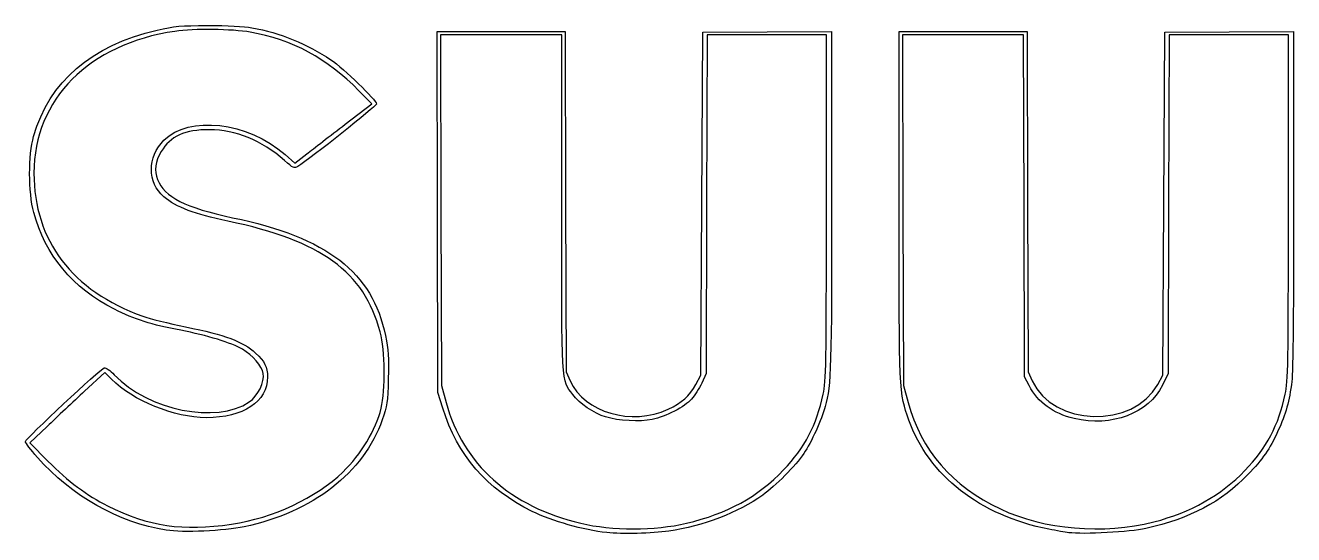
# Model space of a CAD drawing. Extents: x 18 to 135, y 42 to 89.
import ezdxf

# ---------------------------------------------------------------- set-up
doc = ezdxf.new("R2010")
doc.units = 0
doc.layers.add('Image', color=7, linetype='CONTINUOUS')

msp = doc.modelspace()

# ---------------------------------------------------------------- linework, layer by layer
at = {"layer": 'Image', "color": 7}
for points in [[(56.206952, 53.2), (55.761192, 54.64), (55.715652, 71.32), (55.670112, 88), (61.591271, 88), (67.512431, 88), (67.556221, 72.28), (67.600011, 56.56), (67.981099, 55.716782)], [(79.608588, 55.388984), (80.080005, 56.24), (80.160005, 72.08), (80.240005, 87.92), (86.200006, 87.96195), (92.160006, 88.0039), (92.160006, 72.51775)], [(98.400006, 71.937675), (98.400006, 88), (104.31622, 88), (110.23243, 88), (110.27623, 72.28), (110.32003, 56.56), (110.70112, 55.716782)], [(122.32465, 55.381725), (122.80003, 56.24), (122.88003, 72.08), (122.96003, 87.92), (128.92003, 87.96195), (134.88003, 88.0039), (134.88003, 72.51775)], [(67.200005, 72.165592), (67.200005, 87.68), (61.59357, 87.68), (55.987134, 87.68), (56.036794, 71.48), (56.086454, 55.28), (56.511241, 53.73092)], [(91.677904, 71.8), (91.680004, 87.68), (86.16381, 87.68), (80.647616, 87.68), (80.603806, 72.04), (80.560006, 56.4), (80.143829, 55.512699)], [(110.42398, 55.28), (109.99992, 56.08), (109.95692, 71.88), (109.91392, 87.68), (104.31052, 87.68), (98.707126, 87.68), (98.756786, 71.48), (98.806446, 55.28), (99.231233, 53.73092)], [(134.39791, 71.8), (134.39991, 87.68), (128.88371, 87.68), (123.36752, 87.68), (123.32372, 72.036514), (123.27992, 56.393027), (122.75195, 55.320698)], [(47.173977, 79.429866), (49.628036, 81.324165), (48.453977, 82.520971)], [(41.625519, 76.623229), (42.531122, 75.843069), (43.625519, 76.689317)], [(25.565121, 55.87486), (24.939534, 56.500448), (23.082443, 54.770222)], [(19.628052, 51.514344), (18.030753, 49.988689), (19.696052, 48.314344)]]:
    msp.add_lwpolyline(points, dxfattribs=at)
for points in [[(36.669933, 42.484089)], [(78.726147, 42.569809)], [(121.95632, 42.701547)], [(30.640009, 41.925918)], [(71.360005, 41.711114)], [(114.08003, 41.699928)]]:
    msp.add_lwpolyline(points, close=True, dxfattribs=at)
for points in [[(18.372999, 78.308614), (19.813872, 83.361853), (23.690126, 86.689264), (29.8015, 88.118944)], [(31.439984, 88.007286), (23.494721, 86.84318), (18.405746, 81.73268), (18.401105, 74.913252)], [(29.8015, 88.118944), (31.378208, 88.487795), (31.955185, 88.540936), (34.480009, 88.549842)], [(38.401524, 87.931536), (36.743479, 88.223509), (33.180367, 88.26228), (31.439984, 88.007286)], [(34.480009, 88.549842), (36.264782, 88.556142), (37.816354, 88.476972), (38.56001, 88.341677)], [(38.56001, 88.341677), (41.121714, 87.875608), (43.723824, 86.819507), (45.84001, 85.386992)], [(48.453977, 82.520971), (45.540377, 85.491085), (42.272711, 87.24984), (38.401524, 87.931536)], [(45.84001, 85.386992), (47.04858, 84.568872), (50.082471, 81.63597), (50.072668, 81.295227)], [(50.072668, 81.295227), (50.066568, 81.083166), (43.992498, 76.270152), (42.801906, 75.533968)], [(30.41793, 77.950062), (32.740611, 80.282666), (38.116436, 79.646238), (41.625519, 76.623229)], [(34.640009, 78.924686), (32.385382, 78.933086), (30.980012, 78.300283), (30.175494, 76.914578)], [(41.552122, 76.08753), (39.455133, 77.936357), (37.069205, 78.915688), (34.640009, 78.924686)], [(43.625519, 76.689317), (44.227438, 77.154755), (45.824243, 78.388002), (47.173977, 79.429866)], [(18.379699, 71.28), (17.878529, 73.182786), (17.875304, 76.563194), (18.372999, 78.308614)], [(30.41683, 72.730394), (28.880519, 74.023115), (28.881061, 76.406539), (30.41793, 77.950062)], [(30.175494, 76.914578), (29.609558, 75.939806), (29.507278, 75.168979), (29.831294, 74.320554)], [(42.801906, 75.533968), (42.459535, 75.322269), (42.380292, 75.357366), (41.552122, 76.08753)], [(18.401105, 74.913252), (18.396905, 68.686838), (21.931615, 64.041401), (28.457208, 61.697324)], [(29.831294, 74.320554), (30.445683, 72.7118), (32.428325, 71.704699), (36.769352, 70.79631)], [(36.320004, 70.47355), (33.263806, 71.107731), (31.580401, 71.751314), (30.41683, 72.730394)], [(68.216671, 54.451482), (67.151909, 55.865675), (67.200005, 55.027662), (67.200005, 72.165592)], [(91.374784, 54.48), (91.657691, 55.833362), (91.675929, 56.875434), (91.677904, 71.8)], [(92.160006, 72.51775), (92.160006, 56.945922), (92.112216, 55.391181), (91.571096, 53.36)], [(99.306133, 52.104066), (98.39067, 54.672658), (98.400006, 54.468325), (98.400006, 71.937675)], [(134.09479, 54.48), (134.37769, 55.833362), (134.39593, 56.875434), (134.39791, 71.8)], [(134.88003, 72.51775), (134.88003, 62.760651), (134.81843, 56.53003), (134.71345, 55.675803)], [(25.840002, 62.335138), (22.011374, 64.257541), (19.4068, 67.380411), (18.379699, 71.28)], [(50.417818, 60.24), (48.915933, 65.809997), (44.961733, 68.680336), (36.320004, 70.47355)], [(36.769352, 70.79631), (45.538586, 68.961288), (49.693977, 65.757469), (50.904001, 59.898451)], [(31.974407, 60.390264), (29.275791, 60.901029), (27.703167, 61.399619), (25.840002, 62.335138)], [(28.457208, 61.697324), (29.104681, 61.464744), (30.890675, 61.021577), (32.426082, 60.71251)], [(37.693385, 58.639459), (36.683103, 59.229738), (34.378701, 59.935205), (31.974407, 60.390264)], [(32.426082, 60.71251), (36.150472, 59.962814), (37.672948, 59.391449), (38.8999, 58.282971)], [(50.507858, 53.2), (50.926675, 54.876021), (50.879992, 58.525934), (50.417818, 60.24)], [(50.904001, 59.898451), (51.172708, 58.597352), (51.218235, 57.898293), (51.1631, 55.92)], [(39.609036, 56.408114), (39.481667, 57.087053), (38.607347, 58.105461), (37.693385, 58.639459)], [(38.8999, 58.282971), (39.726593, 57.536105), (39.999985, 56.98932), (39.999985, 56.082804)], [(17.612686, 50.121016), (17.628726, 50.372659), (24.569963, 56.860968), (24.901653, 56.934363)], [(24.901653, 56.934363), (25.036774, 56.964263), (25.451901, 56.670859), (25.824152, 56.282355)], [(38.312881, 53.771544), (39.100534, 54.302981), (39.75443, 55.633101), (39.609036, 56.408114)], [(34.330599, 52.3221), (31.390354, 52.3285), (27.558357, 53.881625), (25.565121, 55.87486)], [(25.824152, 56.282355), (28.973472, 52.995544), (35.282753, 51.727086), (38.312881, 53.771544)], [(39.999985, 56.082804), (39.999985, 53.797012), (37.765293, 52.314662), (34.330599, 52.3221)], [(51.1631, 55.92), (51.10279, 53.756152), (51.048396, 53.383128), (50.610265, 52.128974)], [(67.981099, 55.716782), (69.298951, 52.800821), (73.692196, 51.533229), (77.047591, 53.100808)], [(77.047591, 53.100808), (78.298465, 53.685195), (79.023729, 54.333197), (79.608588, 55.388984)], [(80.143829, 55.512699), (79.914929, 55.024683), (79.495427, 54.36091), (79.2116, 54.03765)], [(114.57378, 52.246605), (112.65944, 52.697842), (111.24445, 53.73216), (110.42398, 55.28)], [(110.70112, 55.716782), (112.59855, 51.518395), (120.06564, 51.30315), (122.32465, 55.381725)], [(122.75195, 55.320698), (121.46976, 52.716486), (118.04375, 51.428685), (114.57378, 52.246605)], [(134.71345, 55.675803), (134.49048, 53.861082), (134.15548, 52.66111), (133.43383, 51.092272)], [(23.082443, 54.770222), (22.061043, 53.8186), (20.506566, 52.353454), (19.628052, 51.514344)], [(71.263458, 52.387165), (70.174444, 52.722323), (68.835588, 53.629451), (68.216671, 54.451482)], [(79.2116, 54.03765), (78.586872, 53.326123), (76.820544, 52.413459), (75.562019, 52.151906)], [(87.722716, 47.501437), (89.666233, 49.535693), (90.79018, 51.683389), (91.374784, 54.48)], [(130.37983, 47.438197), (132.37792, 49.519453), (133.50406, 51.654074), (134.09479, 54.48)], [(46.965939, 47.302205), (48.667333, 48.944192), (49.998122, 51.160141), (50.507858, 53.2)], [(64.480004, 43.662794), (60.26729, 45.722229), (57.553191, 48.851054), (56.206952, 53.2)], [(56.511241, 53.73092), (58.075086, 48.028005), (62.459584, 44.096211), (68.96, 42.567509)], [(91.571096, 53.36), (91.251316, 52.159646), (90.278897, 50.02931), (89.586521, 49.012272)], [(99.231233, 53.73092), (100.45588, 49.264987), (103.26981, 46.026694), (107.78405, 43.888278)], [(50.610265, 52.128974), (48.9039, 47.24449), (44.160149, 43.574691), (37.834683, 42.245694)], [(75.562019, 52.151906), (74.456971, 51.922248), (72.410092, 52.034272), (71.263458, 52.387165)], [(112.24001, 42.022525), (105.88035, 43.272139), (101.13583, 46.970341), (99.306133, 52.104066)], [(133.43383, 51.092272), (132.65545, 49.400106), (132.03845, 48.5076), (130.65041, 47.065979)], [(18.719137, 48.652), (18.103612, 49.350517), (17.605708, 50.011574), (17.612686, 50.121016)], [(30.640002, 41.925918), (26.265386, 42.608453), (21.848701, 45.100469), (18.719137, 48.652)], [(19.696052, 48.314344), (21.557564, 46.44272), (23.316888, 45.122676), (25.209841, 44.177276)], [(89.586521, 49.012272), (88.824766, 47.893322), (86.957942, 46.004734), (85.787529, 45.168992)], [(36.669951, 42.484091), (40.518583, 43.056925), (44.495371, 44.917902), (46.965939, 47.302205)], [(78.726151, 42.569795), (82.521705, 43.460288), (85.335418, 45.00268), (87.722716, 47.501437)], [(130.65041, 47.065979), (128.22657, 44.548568), (125.308, 43.00733), (121.20003, 42.075408)], [(121.95633, 42.701547), (125.34208, 43.55797), (128.19454, 45.161944), (130.37983, 47.438197)], [(85.787529, 45.168992), (83.513066, 43.544894), (80.275632, 42.306822), (77.099471, 41.846474)], [(25.209841, 44.177276), (29.006382, 42.281164), (32.168099, 41.814032), (36.669933, 42.484089)], [(71.360005, 41.711114), (69.23202, 41.938741), (66.312607, 42.766904), (64.480004, 43.662794)], [(107.78405, 43.888278), (111.80849, 41.981886), (117.295, 41.522467), (121.95632, 42.701547)], [(37.834683, 42.245694), (36.005195, 41.861315), (32.1518, 41.690046), (30.640009, 41.925918)], [(68.96, 42.567509), (71.842617, 41.889605), (75.830948, 41.890538), (78.726147, 42.569809)], [(77.099471, 41.846474), (75.557102, 41.622925), (72.793712, 41.557752), (71.360005, 41.711114)], [(114.08001, 41.699928), (113.77201, 41.739028), (112.94401, 41.884195), (112.24001, 42.022525)], [(121.20003, 42.075408), (119.78536, 41.75448), (115.45093, 41.525899), (114.08003, 41.699928)]]:
    msp.add_open_spline(points, degree=3, dxfattribs=at)

doc.saveas('drawing.dxf')
